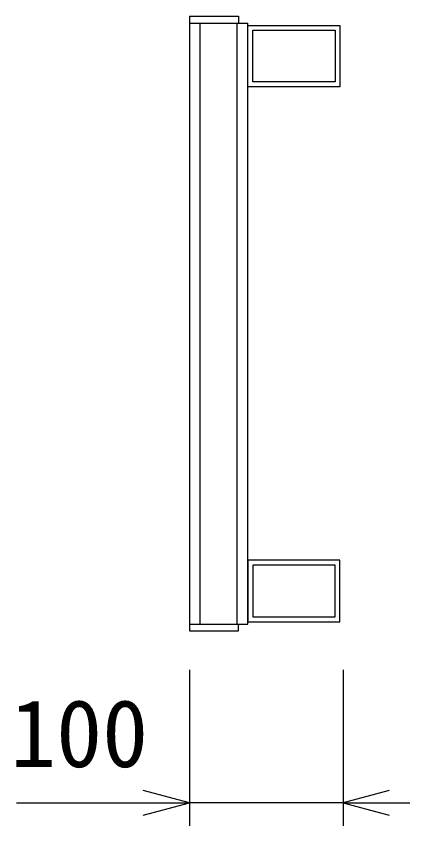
# Model space of a CAD drawing. Units: millimetres, scale not verified. Extents: x -25200 to 25200, y -8910 to 8910.
# Drawn here: x -21943 to -21687, y -5836 to -5310 of the extents above; entities that cross this region are included whole.
import ezdxf
from ezdxf.enums import TextEntityAlignment as Align

# ---------------------------------------------------------------- set-up
doc = ezdxf.new("R2010")
doc.units = ezdxf.units.MM
doc.header["$LTSCALE"] = 30
doc.layers.add('0-0_DIM', color=7, linetype='Continuous', lineweight=25)
doc.layers.add('0-2_HATCH', color=6, linetype='Continuous', lineweight=25)
doc.styles.add('ＭＳ ゴシック', font='')
doc.styles.get('ＭＳ ゴシック').set_extended_font_data('MS Gothic')

msp = doc.modelspace()

# ---------------------------------------------------------------- linework, layer by layer
at = {"layer": '0-0_DIM'}
for p, q in [((-21830.45, -5734.82), (-21830.45, -5836.4)), ((-21730.45, -5734.82), (-21730.45, -5836.4)), ((-21943.06, -5821.4), (-21830.45, -5821.4)), ((-21730.45, -5821.4), (-21830.45, -5821.4)), ((-21730.45, -5821.4), (-21686.98, -5821.4))]:
    msp.add_line(p, q, dxfattribs=at)
for points in [[(-21860.45, -5829.44), (-21830.45, -5821.4), (-21860.45, -5813.36)], [(-21700.45, -5813.36), (-21730.45, -5821.4), (-21700.45, -5829.44)]]:
    msp.add_lwpolyline(points, dxfattribs=at)
at = {"layer": '0-2_HATCH'}
for p, q in [((-21830.45, -5309.59), (-21830.45, -5709.59)), ((-21830.45, -5314.09), (-21792.45, -5314.09)), ((-21823.45, -5705.09), (-21823.45, -5314.09)), ((-21799.45, -5705.09), (-21799.45, -5314.09)), ((-21792.45, -5705.09), (-21792.45, -5314.09)), ((-21830.45, -5705.09), (-21792.45, -5705.09))]:
    msp.add_line(p, q, dxfattribs=at)
for points in [[(-21830.45, -5309.59), (-21798.45, -5309.59), (-21798.45, -5314.09)], [(-21830.45, -5709.59), (-21798.45, -5709.59), (-21798.45, -5705.09)]]:
    msp.add_lwpolyline(points, dxfattribs=at)
for points in [[(-21792.45, -5315.59), (-21732.45, -5315.59), (-21732.45, -5355.59), (-21792.45, -5355.59)], [(-21789.25, -5318.79), (-21735.65, -5318.79), (-21735.65, -5352.39), (-21789.25, -5352.39)], [(-21792.45, -5703.59), (-21732.45, -5703.59), (-21732.45, -5663.59), (-21792.45, -5663.59)], [(-21789.25, -5700.39), (-21735.65, -5700.39), (-21735.65, -5666.79), (-21789.25, -5666.79)]]:
    msp.add_lwpolyline(points, close=True, dxfattribs=at)

# ---------------------------------------------------------------- texts
at = {"layer": '0-0_DIM', "style": 'ＭＳ ゴシック'}
msp.add_text('100', height=43.99, dxfattribs=at).set_placement((-21947.09, -5811.4), align=Align.BOTTOM_LEFT)

doc.saveas('drawing.dxf')
